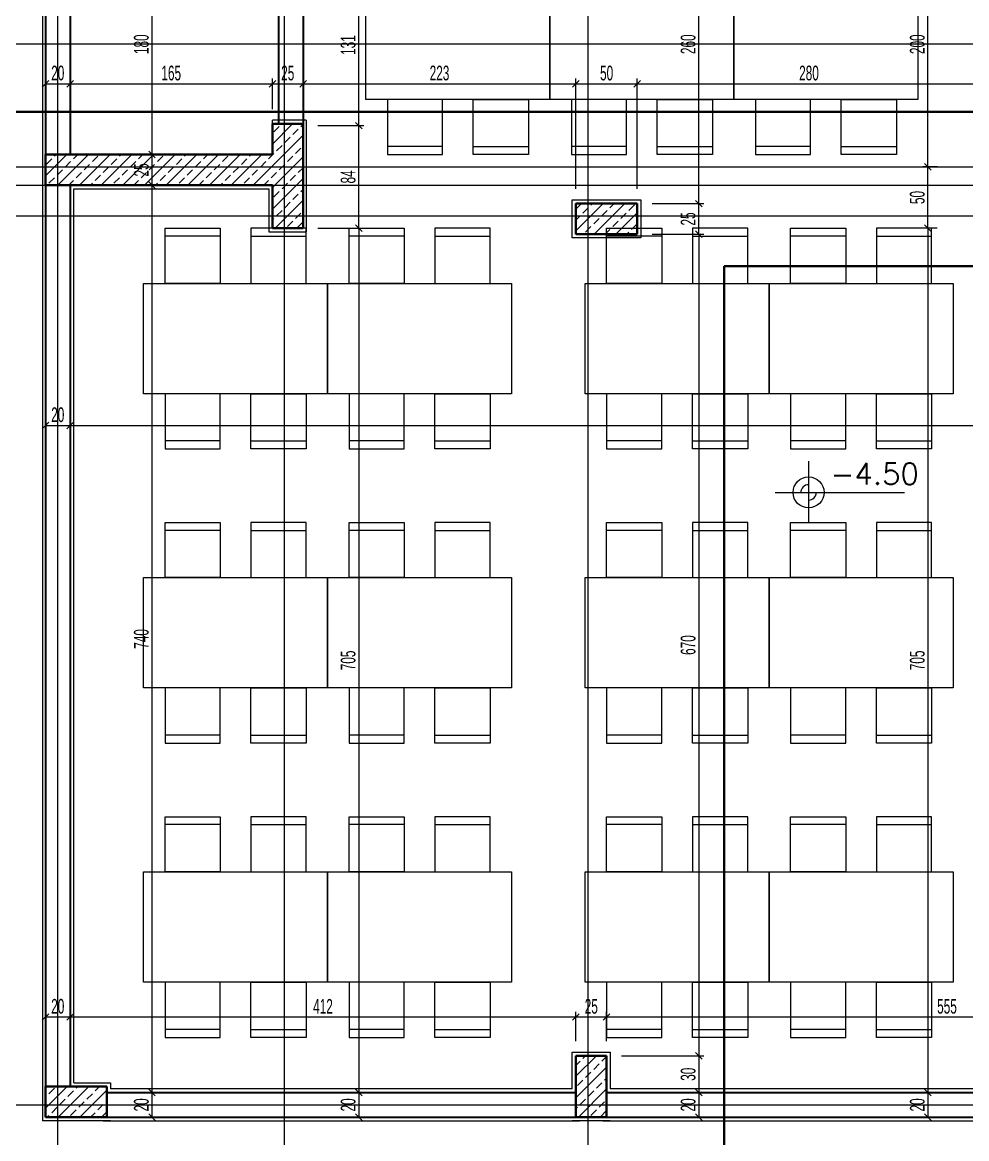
# Model space of a CAD drawing. Header units: inches. Extents: x -7543 to -822, y 102837 to 190349.
# Drawn here: x -835.9852 to -835.8312, y 102836.7742 to 102836.9563 of the extents above; entities that cross this region are included whole.
import ezdxf
from ezdxf.enums import TextEntityAlignment as Align

# ---------------------------------------------------------------- set-up
doc = ezdxf.new("R2010")
doc.units = ezdxf.units.IN
doc.header["$MEASUREMENT"] = 0
for name, pattern in [('__ZG_T_P__9', [22, 1, -10, 1, -10]), ('DASHDOTX2', [2, 1, -0.5, 0, -0.5]), ('DASHED', [19.05, 12.7, -6.35])]:
    doc.linetypes.add(name, pattern=pattern)
doc.layers.get('0').update_dxf_attribs({"lineweight": 25})
doc.layers.get('Defpoints').update_dxf_attribs({"lineweight": 25})
for name, color, linetype, lineweight in [('AKS', 1, 'Continuous', 25), ('ICOL', 55, 'Continuous', 25), ('İZ DÜŞÜM', 253, 'Continuous', 20), ('KESİT', 7, 'Continuous', 40), ('KOLON', 2, 'Continuous', 40), ('SIVA', 150, 'Continuous', 15), ('TARAMA', 8, 'Continuous', 25)]:
    doc.layers.add(name, color=color, linetype=linetype, lineweight=lineweight)
doc.layers.add('DUVAR', color=7, linetype='Continuous', lineweight=35, true_color=0xfc4642)
doc.layers.add('TEFRİŞ', color=7, linetype='Continuous', lineweight=25, true_color=0x78462c)
doc.styles.add('OLCU', font='tromand.shx', dxfattribs={"width": 0.6, "height": 12})
doc.styles.add('ÖLÇÜ', font='simplex.shx')

# ---------------------------------------------------------------- blocks, each defined once
blk = doc.blocks.new('_Oblique')
at = {"color": 0, "linetype": 'ByBlock', "lineweight": -2}
blk.add_line((-0.5, -0.5), (0.5, 0.5), dxfattribs=at)

msp = doc.modelspace()

# ---------------------------------------------------------------- linework, layer by layer
at = {"layer": 'AKS', "linetype": 'DASHDOTX2', "ltscale": 10}
for p, q in [((-835.97939, 102836.74054), (-835.97939, 102837.22685)), ((-835.94239, 102836.74054), (-835.94239, 102837.22685)), ((-835.89288, 102836.74054), (-835.89288, 102837.22685)), ((-835.59389, 102836.95268), (-836.0219, 102836.95268)), ((-836.0219, 102836.93268), (-835.59389, 102836.93268)), ((-836.02219, 102836.92968), (-835.68054, 102836.92968)), ((-836.0219, 102836.92468), (-835.59389, 102836.92468)), ((-836.0219, 102836.77968), (-835.59639, 102836.77968))]:
    msp.add_line(p, q, dxfattribs=at)
at = {"layer": 'Defpoints', "color": 6}
for p, q in [((-835.98139, 102836.77768), (-835.98139, 102837.12768)), ((-835.20639, 102836.77768), (-835.98139, 102836.77768))]:
    msp.add_line(p, q, dxfattribs=at)
at = {"layer": 'Defpoints', "color": 3}
for p, q in [((-835.93939, 102836.96568), (-835.93939, 102836.93968)), ((-835.93939, 102836.93968), (-835.93939, 102836.93368)), ((-835.93939, 102836.93368), (-835.93939, 102836.92968)), ((-835.96039, 102836.92968), (-835.97739, 102836.92968)), ((-835.97739, 102836.92968), (-835.97739, 102836.78268)), ((-835.94439, 102836.92968), (-835.96039, 102836.92968)), ((-835.94439, 102836.92268), (-835.94439, 102836.92968)), ((-835.93939, 102836.92968), (-835.93939, 102836.92268)), ((-835.93939, 102836.92268), (-835.94439, 102836.92268)), ((-835.89489, 102836.78168), (-835.89489, 102836.78768)), ((-835.89489, 102836.78768), (-835.88989, 102836.78768)), ((-835.88989, 102836.78768), (-835.88989, 102836.78168)), ((-835.97739, 102836.78268), (-835.97139, 102836.78268)), ((-835.97139, 102836.78268), (-835.97139, 102836.78168)), ((-835.97139, 102836.78168), (-835.89489, 102836.78168)), ((-835.88989, 102836.78168), (-835.77889, 102836.78168))]:
    msp.add_line(p, q, dxfattribs=at)
at = {"layer": 'DUVAR'}
for p, q in [((-835.98139, 102836.97068), (-835.98139, 102836.93468)), ((-835.97739, 102836.97068), (-835.97739, 102836.93468)), ((-835.94339, 102836.96568), (-835.94339, 102836.93968)), ((-835.93939, 102836.96568), (-835.93939, 102836.93968)), ((-835.98139, 102836.92968), (-835.98139, 102836.78268)), ((-835.97739, 102836.92968), (-835.97739, 102836.78268)), ((-835.97139, 102836.78168), (-835.89489, 102836.78168)), ((-835.88989, 102836.78168), (-835.77889, 102836.78168)), ((-835.97139, 102836.77768), (-835.89489, 102836.77768)), ((-835.88989, 102836.77768), (-835.77889, 102836.77768))]:
    msp.add_line(p, q, dxfattribs=at)
at = {"layer": 'ICOL'}
for p, q in [((-835.87486, 102836.92668), (-835.87486, 102836.97868)), ((-835.83749, 102836.93268), (-835.83749, 102836.97268)), ((-835.96402, 102836.93468), (-835.96402, 102836.97068)), ((-835.9303, 102836.9394), (-835.9303, 102836.96568)), ((-835.98139, 102836.94624), (-835.97739, 102836.94624)), ((-835.97739, 102836.94624), (-835.94439, 102836.94624)), ((-835.94439, 102836.94624), (-835.93939, 102836.94624)), ((-835.93939, 102836.94624), (-835.89489, 102836.94624)), ((-835.89489, 102836.94624), (-835.88489, 102836.94624)), ((-835.88489, 102836.94624), (-835.82889, 102836.94624)), ((-835.9303, 102836.92268), (-835.9303, 102836.9394)), ((-835.96402, 102836.92968), (-835.96402, 102836.93468)), ((-835.83749, 102836.92268), (-835.83749, 102836.93268)), ((-835.96402, 102836.78168), (-835.96402, 102836.92968)), ((-835.87486, 102836.92168), (-835.87486, 102836.92668)), ((-835.9303, 102836.92268), (-835.9303, 102836.78168)), ((-835.83749, 102836.92268), (-835.83749, 102836.78168)), ((-835.87486, 102836.92168), (-835.87486, 102836.78768)), ((-835.98139, 102836.89051), (-835.97739, 102836.89051)), ((-835.97739, 102836.89051), (-835.21039, 102836.89051)), ((-835.85696, 102836.88468), (-835.85696, 102836.87467)), ((-835.86239, 102836.87958), (-835.84132, 102836.87958)), ((-835.98139, 102836.79402), (-835.97739, 102836.79402)), ((-835.97739, 102836.79402), (-835.89489, 102836.79402)), ((-835.89489, 102836.79402), (-835.88989, 102836.79402)), ((-835.88989, 102836.79402), (-835.77889, 102836.79402)), ((-835.87486, 102836.78768), (-835.87486, 102836.78168)), ((-835.96402, 102836.77768), (-835.96402, 102836.78168)), ((-835.9303, 102836.78168), (-835.9303, 102836.77768)), ((-835.87486, 102836.78168), (-835.87486, 102836.77768)), ((-835.83749, 102836.78168), (-835.83749, 102836.77768))]:
    msp.add_line(p, q, dxfattribs=at)
at = {"layer": 'ICOL', "color": 53}
for p, q in [((-835.98139, 102836.94678), (-835.98139, 102836.94708)), ((-835.97739, 102836.94678), (-835.97739, 102836.94708)), ((-835.97739, 102836.94678), (-835.97739, 102836.94708)), ((-835.94439, 102836.94208), (-835.94439, 102836.94708)), ((-835.94439, 102836.94208), (-835.94439, 102836.94708)), ((-835.93939, 102836.94208), (-835.93939, 102836.94708)), ((-835.93939, 102836.94208), (-835.93939, 102836.94708)), ((-835.89489, 102836.92908), (-835.89489, 102836.94708)), ((-835.89489, 102836.92908), (-835.89489, 102836.94708)), ((-835.88489, 102836.92908), (-835.88489, 102836.94708)), ((-835.88489, 102836.92908), (-835.88489, 102836.94708)), ((-835.93699, 102836.9394), (-835.92946, 102836.9394)), ((-835.93699, 102836.9394), (-835.92946, 102836.9394)), ((-835.96392, 102836.93468), (-835.96486, 102836.93468)), ((-835.96392, 102836.93468), (-835.96486, 102836.93468)), ((-835.83591, 102836.93268), (-835.83833, 102836.93268)), ((-835.83591, 102836.93268), (-835.83833, 102836.93268)), ((-835.96406, 102836.92968), (-835.96486, 102836.92968)), ((-835.96406, 102836.92968), (-835.96486, 102836.92968)), ((-835.88249, 102836.92668), (-835.87402, 102836.92668)), ((-835.88249, 102836.92668), (-835.87402, 102836.92668)), ((-835.93699, 102836.92268), (-835.92946, 102836.92268)), ((-835.93699, 102836.92268), (-835.92946, 102836.92268)), ((-835.83597, 102836.92268), (-835.83833, 102836.92268)), ((-835.83597, 102836.92268), (-835.83833, 102836.92268)), ((-835.88249, 102836.92168), (-835.87402, 102836.92168)), ((-835.88249, 102836.92168), (-835.87402, 102836.92168)), ((-835.98139, 102836.88911), (-835.98139, 102836.88967)), ((-835.97739, 102836.88911), (-835.97739, 102836.88967)), ((-835.97739, 102836.88911), (-835.97739, 102836.88967)), ((-835.98139, 102836.79734), (-835.98139, 102836.79318)), ((-835.97739, 102836.79734), (-835.97739, 102836.79318)), ((-835.97739, 102836.79734), (-835.97739, 102836.79318)), ((-835.89489, 102836.79008), (-835.89489, 102836.79486)), ((-835.89489, 102836.79008), (-835.89489, 102836.79486)), ((-835.88989, 102836.79008), (-835.88989, 102836.79486)), ((-835.88989, 102836.79008), (-835.88989, 102836.79486)), ((-835.88749, 102836.78768), (-835.87402, 102836.78768)), ((-835.88749, 102836.78768), (-835.87402, 102836.78768)), ((-835.96442, 102836.78168), (-835.96318, 102836.78168)), ((-835.96442, 102836.78168), (-835.96318, 102836.78168)), ((-835.92908, 102836.78168), (-835.93114, 102836.78168)), ((-835.92908, 102836.78168), (-835.93114, 102836.78168)), ((-835.87602, 102836.78168), (-835.8757, 102836.78168)), ((-835.87602, 102836.78168), (-835.8757, 102836.78168)), ((-835.83572, 102836.78168), (-835.83833, 102836.78168)), ((-835.83572, 102836.78168), (-835.83833, 102836.78168)), ((-835.96442, 102836.77768), (-835.96318, 102836.77768)), ((-835.92921, 102836.77768), (-835.93114, 102836.77768)), ((-835.87583, 102836.77768), (-835.8757, 102836.77768)), ((-835.83679, 102836.77768), (-835.83833, 102836.77768))]:
    msp.add_line(p, q, dxfattribs=at)
at = {"layer": 'ICOL'}
msp.add_circle((-835.85696, 102836.87958), 0.00252, dxfattribs=at)
for start, end in [(90, 180), (270, 0)]:
    msp.add_arc((-835.85696, 102836.87958), 0.00126, start, end, dxfattribs=at)
at = {"layer": 'İZ DÜŞÜM', "linetype": '__ZG_T_P__9'}
for p, q in [((-835.98139, 102837.12768), (-835.98139, 102836.77768)), ((-835.98139, 102836.77768), (-835.76889, 102836.77768))]:
    msp.add_line(p, q, dxfattribs=at)
at = {"layer": 'KESİT', "linetype": 'DASHED'}
for p, q in [((-836.03929, 102836.94168), (-835.81242, 102836.94168)), ((-835.81709, 102836.91646), (-835.87071, 102836.91646)), ((-835.87071, 102836.91646), (-835.87071, 102836.7297))]:
    msp.add_line(p, q, dxfattribs=at)
at = {"layer": 'KOLON'}
for p, q in [((-835.93939, 102836.93968), (-835.94439, 102836.93968)), ((-835.94439, 102836.93968), (-835.94439, 102836.93468)), ((-835.93939, 102836.93368), (-835.93939, 102836.93968)), ((-835.98139, 102836.93468), (-835.98139, 102836.92968)), ((-835.94439, 102836.93468), (-835.98139, 102836.93468)), ((-835.93939, 102836.92968), (-835.93939, 102836.93368)), ((-835.98139, 102836.92968), (-835.96039, 102836.92968)), ((-835.96039, 102836.92968), (-835.94439, 102836.92968)), ((-835.94439, 102836.92968), (-835.94439, 102836.92268)), ((-835.93939, 102836.92268), (-835.93939, 102836.92968)), ((-835.89489, 102836.92168), (-835.89489, 102836.92668)), ((-835.89489, 102836.92668), (-835.88489, 102836.92668)), ((-835.88489, 102836.92668), (-835.88489, 102836.92168)), ((-835.94439, 102836.92268), (-835.93939, 102836.92268)), ((-835.88489, 102836.92168), (-835.89489, 102836.92168)), ((-835.89489, 102836.77768), (-835.89489, 102836.78768)), ((-835.89489, 102836.78768), (-835.88989, 102836.78768)), ((-835.89489, 102836.77768), (-835.89489, 102836.78768)), ((-835.89489, 102836.78768), (-835.88989, 102836.78768)), ((-835.89489, 102836.77768), (-835.89489, 102836.78768)), ((-835.89489, 102836.78768), (-835.88989, 102836.78768)), ((-835.88989, 102836.78768), (-835.88989, 102836.77768)), ((-835.88989, 102836.78768), (-835.88989, 102836.77768)), ((-835.88989, 102836.78768), (-835.88989, 102836.77768)), ((-835.98139, 102836.77768), (-835.98139, 102836.78268)), ((-835.98139, 102836.78268), (-835.97139, 102836.78268)), ((-835.97139, 102836.78268), (-835.98139, 102836.78268)), ((-835.98139, 102836.78268), (-835.98139, 102836.77768)), ((-835.97139, 102836.78268), (-835.98139, 102836.78268)), ((-835.98139, 102836.78268), (-835.98139, 102836.77768)), ((-835.97139, 102836.78268), (-835.97139, 102836.77768)), ((-835.97139, 102836.77768), (-835.97139, 102836.78268)), ((-835.97139, 102836.77768), (-835.97139, 102836.78268)), ((-835.97139, 102836.77768), (-835.98139, 102836.77768)), ((-835.98139, 102836.77768), (-835.97139, 102836.77768)), ((-835.98139, 102836.77768), (-835.97139, 102836.77768)), ((-835.88989, 102836.77768), (-835.89489, 102836.77768)), ((-835.88989, 102836.77768), (-835.89489, 102836.77768)), ((-835.88989, 102836.77768), (-835.89489, 102836.77768))]:
    msp.add_line(p, q, dxfattribs=at)
at = {"layer": 'SIVA'}
for p, q in [((-835.98189, 102836.97618), (-835.98189, 102836.77708)), ((-835.93889, 102836.94028), (-835.94439, 102836.94028)), ((-835.94439, 102836.93968), (-835.94439, 102836.94028)), ((-835.93889, 102836.94028), (-835.93889, 102836.92208)), ((-835.97679, 102836.92908), (-835.96039, 102836.92908)), ((-835.97679, 102836.78328), (-835.97679, 102836.92908)), ((-835.96039, 102836.92908), (-835.94499, 102836.92908)), ((-835.94499, 102836.92908), (-835.94499, 102836.92208)), ((-835.89549, 102836.92108), (-835.89549, 102836.92728)), ((-835.89549, 102836.92728), (-835.88429, 102836.92728)), ((-835.88429, 102836.92728), (-835.88429, 102836.92108)), ((-835.94499, 102836.92208), (-835.93889, 102836.92208)), ((-835.88429, 102836.92108), (-835.89549, 102836.92108)), ((-835.89549, 102836.78228), (-835.89549, 102836.78828)), ((-835.89549, 102836.78828), (-835.88929, 102836.78828)), ((-835.88929, 102836.78828), (-835.88929, 102836.78228)), ((-835.97679, 102836.78328), (-835.97079, 102836.78328)), ((-835.97079, 102836.78328), (-835.97079, 102836.78228)), ((-835.89549, 102836.78228), (-835.97079, 102836.78228)), ((-835.77949, 102836.78228), (-835.88929, 102836.78228)), ((-835.97079, 102836.77708), (-835.98189, 102836.77708)), ((-835.97199, 102836.77708), (-835.89429, 102836.77708)), ((-835.88929, 102836.77708), (-835.89549, 102836.77708)), ((-835.89049, 102836.77708), (-835.77829, 102836.77708))]:
    msp.add_line(p, q, dxfattribs=at)
at = {"layer": 'TARAMA'}
for p, q in [((-835.94439, 102836.93638), (-835.94109, 102836.93968)), ((-835.94414, 102836.9384), (-835.94326, 102836.93928)), ((-835.94105, 102836.93795), (-835.94017, 102836.93884)), ((-835.93973, 102836.93928), (-835.93939, 102836.93961)), ((-835.94755, 102836.92968), (-835.93939, 102836.93784)), ((-835.94238, 102836.93663), (-835.94149, 102836.93751)), ((-835.9437, 102836.9353), (-835.94282, 102836.93619)), ((-835.94061, 102836.93486), (-835.93973, 102836.93574)), ((-835.98139, 102836.9312), (-835.97791, 102836.93468)), ((-835.98127, 102836.93309), (-835.98038, 102836.93398)), ((-835.97994, 102836.93442), (-835.97968, 102836.93468)), ((-835.97937, 102836.92968), (-835.97437, 102836.93468)), ((-835.97817, 102836.93265), (-835.97729, 102836.93353)), ((-835.97685, 102836.93398), (-835.97614, 102836.93468)), ((-835.97584, 102836.92968), (-835.97084, 102836.93468)), ((-835.97508, 102836.93221), (-835.9742, 102836.93309)), ((-835.97375, 102836.93353), (-835.97287, 102836.93442)), ((-835.9723, 102836.92968), (-835.9673, 102836.93468)), ((-835.97066, 102836.93309), (-835.96978, 102836.93398)), ((-835.96934, 102836.93442), (-835.96907, 102836.93468)), ((-835.96877, 102836.92968), (-835.96377, 102836.93468)), ((-835.96757, 102836.93265), (-835.96668, 102836.93353)), ((-835.96624, 102836.93398), (-835.96553, 102836.93468)), ((-835.96523, 102836.92968), (-835.96023, 102836.93468)), ((-835.96447, 102836.93221), (-835.96359, 102836.93309)), ((-835.96315, 102836.93353), (-835.96226, 102836.93442)), ((-835.96169, 102836.92968), (-835.95669, 102836.93468)), ((-835.96005, 102836.93309), (-835.95917, 102836.93398)), ((-835.95873, 102836.93442), (-835.95846, 102836.93468)), ((-835.95816, 102836.92968), (-835.95316, 102836.93468)), ((-835.95696, 102836.93265), (-835.95608, 102836.93353)), ((-835.95564, 102836.93398), (-835.95493, 102836.93468)), ((-835.95462, 102836.92968), (-835.94962, 102836.93468)), ((-835.95387, 102836.93221), (-835.95298, 102836.93309)), ((-835.95254, 102836.93353), (-835.95166, 102836.93442)), ((-835.95109, 102836.92968), (-835.94609, 102836.93468)), ((-835.94945, 102836.93309), (-835.94856, 102836.93398)), ((-835.94812, 102836.93442), (-835.94786, 102836.93468)), ((-835.94635, 102836.93265), (-835.94547, 102836.93353)), ((-835.94503, 102836.93398), (-835.94414, 102836.93486)), ((-835.94439, 102836.92931), (-835.93939, 102836.93431)), ((-835.94326, 102836.93221), (-835.94238, 102836.93309)), ((-835.94194, 102836.93353), (-835.94105, 102836.93442)), ((-835.9795, 102836.93132), (-835.97862, 102836.93221)), ((-835.97641, 102836.93088), (-835.97552, 102836.93177)), ((-835.97331, 102836.93044), (-835.97243, 102836.93132)), ((-835.97199, 102836.93177), (-835.9711, 102836.93265)), ((-835.96889, 102836.93132), (-835.96801, 102836.93221)), ((-835.9658, 102836.93088), (-835.96492, 102836.93177)), ((-835.96271, 102836.93044), (-835.96182, 102836.93132)), ((-835.96138, 102836.93177), (-835.9605, 102836.93265)), ((-835.95829, 102836.93132), (-835.9574, 102836.93221)), ((-835.95519, 102836.93088), (-835.95431, 102836.93177)), ((-835.9521, 102836.93044), (-835.95122, 102836.93132)), ((-835.95077, 102836.93177), (-835.94989, 102836.93265)), ((-835.94768, 102836.93132), (-835.9468, 102836.93221)), ((-835.94459, 102836.93088), (-835.9437, 102836.93177)), ((-835.94149, 102836.93044), (-835.94061, 102836.93132)), ((-835.94017, 102836.93177), (-835.93939, 102836.93254)), ((-835.98083, 102836.93), (-835.97994, 102836.93088)), ((-835.9776, 102836.92968), (-835.97685, 102836.93044)), ((-835.97407, 102836.92968), (-835.97375, 102836.93)), ((-835.97022, 102836.93), (-835.96934, 102836.93088)), ((-835.967, 102836.92968), (-835.96624, 102836.93044)), ((-835.96346, 102836.92968), (-835.96315, 102836.93)), ((-835.95961, 102836.93), (-835.95873, 102836.93088)), ((-835.95639, 102836.92968), (-835.95564, 102836.93044)), ((-835.95286, 102836.92968), (-835.95254, 102836.93)), ((-835.94901, 102836.93), (-835.94812, 102836.93088)), ((-835.94578, 102836.92968), (-835.94503, 102836.93044)), ((-835.94439, 102836.92577), (-835.93939, 102836.93077)), ((-835.94282, 102836.92911), (-835.94194, 102836.93)), ((-835.94414, 102836.92779), (-835.94326, 102836.92867)), ((-835.94105, 102836.92735), (-835.94017, 102836.92823)), ((-835.93973, 102836.92867), (-835.93939, 102836.92901)), ((-835.94395, 102836.92268), (-835.93939, 102836.92724)), ((-835.94238, 102836.92602), (-835.94149, 102836.9269)), ((-835.89489, 102836.92578), (-835.89398, 102836.92668)), ((-835.89489, 102836.92224), (-835.89045, 102836.92668)), ((-835.89376, 102836.92514), (-835.89288, 102836.92602)), ((-835.89244, 102836.92646), (-835.89222, 102836.92668)), ((-835.89191, 102836.92168), (-835.88691, 102836.92668)), ((-835.88934, 102836.92602), (-835.88868, 102836.92668)), ((-835.88625, 102836.92558), (-835.88537, 102836.92646)), ((-835.94439, 102836.92401), (-835.94414, 102836.92425)), ((-835.9437, 102836.92469), (-835.94282, 102836.92558)), ((-835.94061, 102836.92425), (-835.93973, 102836.92514)), ((-835.89489, 102836.92401), (-835.89421, 102836.92469)), ((-835.892, 102836.92337), (-835.89111, 102836.92425)), ((-835.89067, 102836.92469), (-835.88979, 102836.92558)), ((-835.88838, 102836.92168), (-835.88489, 102836.92517)), ((-835.88758, 102836.92425), (-835.88669, 102836.92514)), ((-835.94194, 102836.92293), (-835.94105, 102836.92381)), ((-835.94041, 102836.92268), (-835.93939, 102836.9237)), ((-835.89332, 102836.92204), (-835.89244, 102836.92293)), ((-835.89015, 102836.92168), (-835.88934, 102836.92249)), ((-835.8889, 102836.92293), (-835.88802, 102836.92381)), ((-835.88581, 102836.92249), (-835.88492, 102836.92337)), ((-835.88661, 102836.92168), (-835.88625, 102836.92204)), ((-835.89489, 102836.78435), (-835.89156, 102836.78768)), ((-835.89376, 102836.78725), (-835.89333, 102836.78768)), ((-835.89067, 102836.78681), (-835.88989, 102836.78759)), ((-835.89489, 102836.78612), (-835.89421, 102836.78681)), ((-835.89489, 102836.78082), (-835.88989, 102836.78582)), ((-835.892, 102836.78548), (-835.89111, 102836.78637)), ((-835.89332, 102836.78416), (-835.89244, 102836.78504)), ((-835.89023, 102836.78372), (-835.88989, 102836.78405)), ((-835.98139, 102836.77917), (-835.97788, 102836.78268)), ((-835.98083, 102836.78151), (-835.97994, 102836.78239)), ((-835.97934, 102836.77768), (-835.97434, 102836.78268)), ((-835.97773, 102836.78106), (-835.97685, 102836.78195)), ((-835.97641, 102836.78239), (-835.97611, 102836.78268)), ((-835.97581, 102836.77768), (-835.97139, 102836.7821)), ((-835.97331, 102836.78195), (-835.97258, 102836.78268)), ((-835.89465, 102836.78283), (-835.89376, 102836.78372)), ((-835.89449, 102836.77768), (-835.88989, 102836.78228)), ((-835.89288, 102836.78106), (-835.892, 102836.78195)), ((-835.89155, 102836.78239), (-835.89067, 102836.78327)), ((-835.98139, 102836.78094), (-835.98127, 102836.78106)), ((-835.97906, 102836.77974), (-835.97817, 102836.78062)), ((-835.97596, 102836.7793), (-835.97508, 102836.78018)), ((-835.97464, 102836.78062), (-835.97375, 102836.78151)), ((-835.97155, 102836.78018), (-835.97139, 102836.78033)), ((-835.89421, 102836.77974), (-835.89332, 102836.78062)), ((-835.89111, 102836.7793), (-835.89023, 102836.78018)), ((-835.98038, 102836.77841), (-835.9795, 102836.7793)), ((-835.97729, 102836.77797), (-835.97641, 102836.77885)), ((-835.97404, 102836.77768), (-835.97331, 102836.77841)), ((-835.97287, 102836.77885), (-835.97199, 102836.77974)), ((-835.97227, 102836.77768), (-835.97139, 102836.77857)), ((-835.89489, 102836.77905), (-835.89465, 102836.7793)), ((-835.89244, 102836.77797), (-835.89155, 102836.77885)), ((-835.89096, 102836.77768), (-835.88989, 102836.77875)), ((-835.98111, 102836.77768), (-835.98083, 102836.77797))]:
    msp.add_line(p, q, dxfattribs=at)
at = {"layer": 'TEFRİŞ'}
for p, q in [((-835.91664, 102836.94368), (-835.92564, 102836.94368)), ((-835.92564, 102836.94368), (-835.92564, 102836.93468)), ((-835.91664, 102836.93468), (-835.91664, 102836.94368)), ((-835.91164, 102836.93468), (-835.91164, 102836.94368)), ((-835.91164, 102836.94368), (-835.90264, 102836.94368)), ((-835.90264, 102836.94368), (-835.90264, 102836.93468)), ((-835.88664, 102836.94368), (-835.89564, 102836.94368)), ((-835.89564, 102836.94368), (-835.89564, 102836.93468)), ((-835.88664, 102836.93468), (-835.88664, 102836.94368)), ((-835.88164, 102836.93468), (-835.88164, 102836.94368)), ((-835.88164, 102836.94368), (-835.87264, 102836.94368)), ((-835.87264, 102836.94368), (-835.87264, 102836.93468)), ((-835.85664, 102836.94368), (-835.86564, 102836.94368)), ((-835.86564, 102836.94368), (-835.86564, 102836.93468)), ((-835.85664, 102836.93468), (-835.85664, 102836.94368)), ((-835.85164, 102836.93468), (-835.85164, 102836.94368)), ((-835.85164, 102836.94368), (-835.84264, 102836.94368)), ((-835.84264, 102836.94368), (-835.84264, 102836.93468)), ((-835.91664, 102836.93598), (-835.92564, 102836.93598)), ((-835.91164, 102836.93598), (-835.90264, 102836.93598)), ((-835.88664, 102836.93598), (-835.89564, 102836.93598)), ((-835.88164, 102836.93598), (-835.87264, 102836.93598)), ((-835.85664, 102836.93598), (-835.86564, 102836.93598)), ((-835.85164, 102836.93598), (-835.84264, 102836.93598)), ((-835.92564, 102836.93468), (-835.91664, 102836.93468)), ((-835.90264, 102836.93468), (-835.91164, 102836.93468)), ((-835.89564, 102836.93468), (-835.88664, 102836.93468)), ((-835.87264, 102836.93468), (-835.88164, 102836.93468)), ((-835.86564, 102836.93468), (-835.85664, 102836.93468)), ((-835.84264, 102836.93468), (-835.85164, 102836.93468)), ((-835.96189, 102836.91368), (-835.96189, 102836.92268)), ((-835.96189, 102836.92268), (-835.95289, 102836.92268)), ((-835.95289, 102836.92268), (-835.95289, 102836.91368)), ((-835.94789, 102836.92268), (-835.94789, 102836.91368)), ((-835.93889, 102836.92268), (-835.94789, 102836.92268)), ((-835.93889, 102836.91368), (-835.93889, 102836.92268)), ((-835.93189, 102836.91368), (-835.93189, 102836.92268)), ((-835.93189, 102836.92268), (-835.92289, 102836.92268)), ((-835.92289, 102836.92268), (-835.92289, 102836.91368)), ((-835.91789, 102836.92268), (-835.91789, 102836.91368)), ((-835.90889, 102836.92268), (-835.91789, 102836.92268)), ((-835.90889, 102836.91368), (-835.90889, 102836.92268)), ((-835.88989, 102836.91368), (-835.88989, 102836.92268)), ((-835.88989, 102836.92268), (-835.88089, 102836.92268)), ((-835.88089, 102836.92268), (-835.88089, 102836.91368)), ((-835.87589, 102836.92268), (-835.87589, 102836.91368)), ((-835.86689, 102836.92268), (-835.87589, 102836.92268)), ((-835.86689, 102836.91368), (-835.86689, 102836.92268)), ((-835.85989, 102836.91368), (-835.85989, 102836.92268)), ((-835.85989, 102836.92268), (-835.85089, 102836.92268)), ((-835.85089, 102836.92268), (-835.85089, 102836.91368)), ((-835.84589, 102836.92268), (-835.84589, 102836.91368)), ((-835.83689, 102836.92268), (-835.84589, 102836.92268)), ((-835.83689, 102836.91368), (-835.83689, 102836.92268)), ((-835.95289, 102836.92139), (-835.96189, 102836.92139)), ((-835.94789, 102836.92139), (-835.93889, 102836.92139)), ((-835.92289, 102836.92139), (-835.93189, 102836.92139)), ((-835.91789, 102836.92139), (-835.90889, 102836.92139)), ((-835.88089, 102836.92139), (-835.88989, 102836.92139)), ((-835.87589, 102836.92139), (-835.86689, 102836.92139)), ((-835.85089, 102836.92139), (-835.85989, 102836.92139)), ((-835.84589, 102836.92139), (-835.83689, 102836.92139)), ((-835.95289, 102836.91368), (-835.96189, 102836.91368)), ((-835.94789, 102836.91368), (-835.93889, 102836.91368)), ((-835.92289, 102836.91368), (-835.93189, 102836.91368)), ((-835.91789, 102836.91368), (-835.90889, 102836.91368)), ((-835.88089, 102836.91368), (-835.88989, 102836.91368)), ((-835.87589, 102836.91368), (-835.86689, 102836.91368)), ((-835.85089, 102836.91368), (-835.85989, 102836.91368)), ((-835.84589, 102836.91368), (-835.83689, 102836.91368)), ((-835.95289, 102836.89568), (-835.96189, 102836.89568)), ((-835.96189, 102836.89568), (-835.96189, 102836.88668)), ((-835.95289, 102836.88668), (-835.95289, 102836.89568)), ((-835.94789, 102836.88668), (-835.94789, 102836.89568)), ((-835.94789, 102836.89568), (-835.93889, 102836.89568)), ((-835.93889, 102836.89568), (-835.93889, 102836.88668)), ((-835.92289, 102836.89568), (-835.93189, 102836.89568)), ((-835.93189, 102836.89568), (-835.93189, 102836.88668)), ((-835.92289, 102836.88668), (-835.92289, 102836.89568)), ((-835.91789, 102836.88668), (-835.91789, 102836.89568)), ((-835.91789, 102836.89568), (-835.90889, 102836.89568)), ((-835.90889, 102836.89568), (-835.90889, 102836.88668)), ((-835.88089, 102836.89568), (-835.88989, 102836.89568)), ((-835.88989, 102836.89568), (-835.88989, 102836.88668)), ((-835.88089, 102836.88668), (-835.88089, 102836.89568)), ((-835.87589, 102836.88668), (-835.87589, 102836.89568)), ((-835.87589, 102836.89568), (-835.86689, 102836.89568)), ((-835.86689, 102836.89568), (-835.86689, 102836.88668)), ((-835.85089, 102836.89568), (-835.85989, 102836.89568)), ((-835.85989, 102836.89568), (-835.85989, 102836.88668)), ((-835.85089, 102836.88668), (-835.85089, 102836.89568)), ((-835.84589, 102836.88668), (-835.84589, 102836.89568)), ((-835.84589, 102836.89568), (-835.83689, 102836.89568)), ((-835.83689, 102836.89568), (-835.83689, 102836.88668)), ((-835.95289, 102836.88798), (-835.96189, 102836.88798)), ((-835.94789, 102836.88798), (-835.93889, 102836.88798)), ((-835.92289, 102836.88798), (-835.93189, 102836.88798)), ((-835.91789, 102836.88798), (-835.90889, 102836.88798)), ((-835.88089, 102836.88798), (-835.88989, 102836.88798)), ((-835.87589, 102836.88798), (-835.86689, 102836.88798)), ((-835.85089, 102836.88798), (-835.85989, 102836.88798)), ((-835.84589, 102836.88798), (-835.83689, 102836.88798)), ((-835.96189, 102836.88668), (-835.95289, 102836.88668)), ((-835.93889, 102836.88668), (-835.94789, 102836.88668)), ((-835.93189, 102836.88668), (-835.92289, 102836.88668)), ((-835.90889, 102836.88668), (-835.91789, 102836.88668)), ((-835.88989, 102836.88668), (-835.88089, 102836.88668)), ((-835.86689, 102836.88668), (-835.87589, 102836.88668)), ((-835.85989, 102836.88668), (-835.85089, 102836.88668)), ((-835.83689, 102836.88668), (-835.84589, 102836.88668)), ((-835.96189, 102836.86568), (-835.96189, 102836.87468)), ((-835.96189, 102836.87468), (-835.95289, 102836.87468)), ((-835.95289, 102836.87339), (-835.96189, 102836.87339)), ((-835.95289, 102836.87468), (-835.95289, 102836.86568)), ((-835.94789, 102836.87468), (-835.94789, 102836.86568)), ((-835.93889, 102836.87468), (-835.94789, 102836.87468)), ((-835.94789, 102836.87339), (-835.93889, 102836.87339)), ((-835.93889, 102836.86568), (-835.93889, 102836.87468)), ((-835.93189, 102836.86568), (-835.93189, 102836.87468)), ((-835.93189, 102836.87468), (-835.92289, 102836.87468)), ((-835.92289, 102836.87339), (-835.93189, 102836.87339)), ((-835.92289, 102836.87468), (-835.92289, 102836.86568)), ((-835.91789, 102836.87468), (-835.91789, 102836.86568)), ((-835.90889, 102836.87468), (-835.91789, 102836.87468)), ((-835.91789, 102836.87339), (-835.90889, 102836.87339)), ((-835.90889, 102836.86568), (-835.90889, 102836.87468)), ((-835.88989, 102836.86568), (-835.88989, 102836.87468)), ((-835.88989, 102836.87468), (-835.88089, 102836.87468)), ((-835.88089, 102836.87339), (-835.88989, 102836.87339)), ((-835.88089, 102836.87468), (-835.88089, 102836.86568)), ((-835.87589, 102836.87468), (-835.87589, 102836.86568)), ((-835.86689, 102836.87468), (-835.87589, 102836.87468)), ((-835.87589, 102836.87339), (-835.86689, 102836.87339)), ((-835.86689, 102836.86568), (-835.86689, 102836.87468)), ((-835.85989, 102836.86568), (-835.85989, 102836.87468)), ((-835.85989, 102836.87468), (-835.85089, 102836.87468)), ((-835.85089, 102836.87339), (-835.85989, 102836.87339)), ((-835.85089, 102836.87468), (-835.85089, 102836.86568)), ((-835.84589, 102836.87468), (-835.84589, 102836.86568)), ((-835.83689, 102836.87468), (-835.84589, 102836.87468)), ((-835.84589, 102836.87339), (-835.83689, 102836.87339)), ((-835.83689, 102836.86568), (-835.83689, 102836.87468)), ((-835.95289, 102836.86568), (-835.96189, 102836.86568)), ((-835.94789, 102836.86568), (-835.93889, 102836.86568)), ((-835.92289, 102836.86568), (-835.93189, 102836.86568)), ((-835.91789, 102836.86568), (-835.90889, 102836.86568)), ((-835.88089, 102836.86568), (-835.88989, 102836.86568)), ((-835.87589, 102836.86568), (-835.86689, 102836.86568)), ((-835.85089, 102836.86568), (-835.85989, 102836.86568)), ((-835.84589, 102836.86568), (-835.83689, 102836.86568)), ((-835.95289, 102836.84768), (-835.96189, 102836.84768)), ((-835.96189, 102836.84768), (-835.96189, 102836.83868)), ((-835.95289, 102836.83868), (-835.95289, 102836.84768)), ((-835.94789, 102836.83868), (-835.94789, 102836.84768)), ((-835.94789, 102836.84768), (-835.93889, 102836.84768)), ((-835.93889, 102836.84768), (-835.93889, 102836.83868)), ((-835.92289, 102836.84768), (-835.93189, 102836.84768)), ((-835.93189, 102836.84768), (-835.93189, 102836.83868)), ((-835.92289, 102836.83868), (-835.92289, 102836.84768)), ((-835.91789, 102836.83868), (-835.91789, 102836.84768)), ((-835.91789, 102836.84768), (-835.90889, 102836.84768)), ((-835.90889, 102836.84768), (-835.90889, 102836.83868)), ((-835.88089, 102836.84768), (-835.88989, 102836.84768)), ((-835.88989, 102836.84768), (-835.88989, 102836.83868)), ((-835.88089, 102836.83868), (-835.88089, 102836.84768)), ((-835.87589, 102836.83868), (-835.87589, 102836.84768)), ((-835.87589, 102836.84768), (-835.86689, 102836.84768)), ((-835.86689, 102836.84768), (-835.86689, 102836.83868)), ((-835.85089, 102836.84768), (-835.85989, 102836.84768)), ((-835.85989, 102836.84768), (-835.85989, 102836.83868)), ((-835.85089, 102836.83868), (-835.85089, 102836.84768)), ((-835.84589, 102836.83868), (-835.84589, 102836.84768)), ((-835.84589, 102836.84768), (-835.83689, 102836.84768)), ((-835.83689, 102836.84768), (-835.83689, 102836.83868)), ((-835.95289, 102836.83998), (-835.96189, 102836.83998)), ((-835.96189, 102836.83868), (-835.95289, 102836.83868)), ((-835.94789, 102836.83998), (-835.93889, 102836.83998)), ((-835.93889, 102836.83868), (-835.94789, 102836.83868)), ((-835.92289, 102836.83998), (-835.93189, 102836.83998)), ((-835.93189, 102836.83868), (-835.92289, 102836.83868)), ((-835.91789, 102836.83998), (-835.90889, 102836.83998)), ((-835.90889, 102836.83868), (-835.91789, 102836.83868)), ((-835.88089, 102836.83998), (-835.88989, 102836.83998)), ((-835.88989, 102836.83868), (-835.88089, 102836.83868)), ((-835.87589, 102836.83998), (-835.86689, 102836.83998)), ((-835.86689, 102836.83868), (-835.87589, 102836.83868)), ((-835.85089, 102836.83998), (-835.85989, 102836.83998)), ((-835.85989, 102836.83868), (-835.85089, 102836.83868)), ((-835.84589, 102836.83998), (-835.83689, 102836.83998)), ((-835.83689, 102836.83868), (-835.84589, 102836.83868)), ((-835.96189, 102836.81768), (-835.96189, 102836.82668)), ((-835.96189, 102836.82668), (-835.95289, 102836.82668)), ((-835.95289, 102836.82668), (-835.95289, 102836.81768)), ((-835.94789, 102836.82668), (-835.94789, 102836.81768)), ((-835.93889, 102836.82668), (-835.94789, 102836.82668)), ((-835.93889, 102836.81768), (-835.93889, 102836.82668)), ((-835.93189, 102836.81768), (-835.93189, 102836.82668)), ((-835.93189, 102836.82668), (-835.92289, 102836.82668)), ((-835.92289, 102836.82668), (-835.92289, 102836.81768)), ((-835.91789, 102836.82668), (-835.91789, 102836.81768)), ((-835.90889, 102836.82668), (-835.91789, 102836.82668)), ((-835.90889, 102836.81768), (-835.90889, 102836.82668)), ((-835.88989, 102836.81768), (-835.88989, 102836.82668)), ((-835.88989, 102836.82668), (-835.88089, 102836.82668)), ((-835.88089, 102836.82668), (-835.88089, 102836.81768)), ((-835.87589, 102836.82668), (-835.87589, 102836.81768)), ((-835.86689, 102836.82668), (-835.87589, 102836.82668)), ((-835.86689, 102836.81768), (-835.86689, 102836.82668)), ((-835.85989, 102836.81768), (-835.85989, 102836.82668)), ((-835.85989, 102836.82668), (-835.85089, 102836.82668)), ((-835.85089, 102836.82668), (-835.85089, 102836.81768)), ((-835.84589, 102836.82668), (-835.84589, 102836.81768)), ((-835.83689, 102836.82668), (-835.84589, 102836.82668)), ((-835.83689, 102836.81768), (-835.83689, 102836.82668)), ((-835.95289, 102836.82539), (-835.96189, 102836.82539)), ((-835.94789, 102836.82539), (-835.93889, 102836.82539)), ((-835.92289, 102836.82539), (-835.93189, 102836.82539)), ((-835.91789, 102836.82539), (-835.90889, 102836.82539)), ((-835.88089, 102836.82539), (-835.88989, 102836.82539)), ((-835.87589, 102836.82539), (-835.86689, 102836.82539)), ((-835.85089, 102836.82539), (-835.85989, 102836.82539)), ((-835.84589, 102836.82539), (-835.83689, 102836.82539)), ((-835.95289, 102836.81768), (-835.96189, 102836.81768)), ((-835.94789, 102836.81768), (-835.93889, 102836.81768)), ((-835.92289, 102836.81768), (-835.93189, 102836.81768)), ((-835.91789, 102836.81768), (-835.90889, 102836.81768)), ((-835.88089, 102836.81768), (-835.88989, 102836.81768)), ((-835.87589, 102836.81768), (-835.86689, 102836.81768)), ((-835.85089, 102836.81768), (-835.85989, 102836.81768)), ((-835.84589, 102836.81768), (-835.83689, 102836.81768)), ((-835.95289, 102836.79968), (-835.96189, 102836.79968)), ((-835.96189, 102836.79968), (-835.96189, 102836.79068)), ((-835.95289, 102836.79068), (-835.95289, 102836.79968)), ((-835.94789, 102836.79068), (-835.94789, 102836.79968)), ((-835.94789, 102836.79968), (-835.93889, 102836.79968)), ((-835.93889, 102836.79968), (-835.93889, 102836.79068)), ((-835.92289, 102836.79968), (-835.93189, 102836.79968)), ((-835.93189, 102836.79968), (-835.93189, 102836.79068)), ((-835.92289, 102836.79068), (-835.92289, 102836.79968)), ((-835.91789, 102836.79068), (-835.91789, 102836.79968)), ((-835.91789, 102836.79968), (-835.90889, 102836.79968)), ((-835.90889, 102836.79968), (-835.90889, 102836.79068)), ((-835.88089, 102836.79968), (-835.88989, 102836.79968)), ((-835.88989, 102836.79968), (-835.88989, 102836.79068)), ((-835.88089, 102836.79068), (-835.88089, 102836.79968)), ((-835.87589, 102836.79068), (-835.87589, 102836.79968)), ((-835.87589, 102836.79968), (-835.86689, 102836.79968)), ((-835.86689, 102836.79968), (-835.86689, 102836.79068)), ((-835.85089, 102836.79968), (-835.85989, 102836.79968)), ((-835.85989, 102836.79968), (-835.85989, 102836.79068)), ((-835.85089, 102836.79068), (-835.85089, 102836.79968)), ((-835.84589, 102836.79068), (-835.84589, 102836.79968)), ((-835.84589, 102836.79968), (-835.83689, 102836.79968)), ((-835.83689, 102836.79968), (-835.83689, 102836.79068)), ((-835.95289, 102836.79198), (-835.96189, 102836.79198)), ((-835.94789, 102836.79198), (-835.93889, 102836.79198)), ((-835.92289, 102836.79198), (-835.93189, 102836.79198)), ((-835.91789, 102836.79198), (-835.90889, 102836.79198)), ((-835.88089, 102836.79198), (-835.88989, 102836.79198)), ((-835.87589, 102836.79198), (-835.86689, 102836.79198)), ((-835.85089, 102836.79198), (-835.85989, 102836.79198)), ((-835.84589, 102836.79198), (-835.83689, 102836.79198)), ((-835.96189, 102836.79068), (-835.95289, 102836.79068)), ((-835.93889, 102836.79068), (-835.94789, 102836.79068)), ((-835.93189, 102836.79068), (-835.92289, 102836.79068)), ((-835.90889, 102836.79068), (-835.91789, 102836.79068)), ((-835.88989, 102836.79068), (-835.88089, 102836.79068)), ((-835.86689, 102836.79068), (-835.87589, 102836.79068)), ((-835.85989, 102836.79068), (-835.85089, 102836.79068)), ((-835.83689, 102836.79068), (-835.84589, 102836.79068))]:
    msp.add_line(p, q, dxfattribs=at)
for points in [[(-835.92914, 102836.96168), (-835.89914, 102836.96168), (-835.89914, 102836.94368), (-835.92914, 102836.94368), (-835.92914, 102836.96168)], [(-835.89914, 102836.96168), (-835.86914, 102836.96168), (-835.86914, 102836.94368), (-835.89914, 102836.94368), (-835.89914, 102836.96168)], [(-835.86914, 102836.96168), (-835.83914, 102836.96168), (-835.83914, 102836.94368), (-835.86914, 102836.94368), (-835.86914, 102836.96168)], [(-835.96539, 102836.91368), (-835.93539, 102836.91368), (-835.93539, 102836.89568), (-835.96539, 102836.89568), (-835.96539, 102836.91368)], [(-835.93539, 102836.91368), (-835.90539, 102836.91368), (-835.90539, 102836.89568), (-835.93539, 102836.89568), (-835.93539, 102836.91368)], [(-835.89339, 102836.91368), (-835.86339, 102836.91368), (-835.86339, 102836.89568), (-835.89339, 102836.89568), (-835.89339, 102836.91368)], [(-835.86339, 102836.91368), (-835.83339, 102836.91368), (-835.83339, 102836.89568), (-835.86339, 102836.89568), (-835.86339, 102836.91368)], [(-835.96539, 102836.86568), (-835.93539, 102836.86568), (-835.93539, 102836.84768), (-835.96539, 102836.84768), (-835.96539, 102836.86568)], [(-835.93539, 102836.86568), (-835.90539, 102836.86568), (-835.90539, 102836.84768), (-835.93539, 102836.84768), (-835.93539, 102836.86568)], [(-835.89339, 102836.86568), (-835.86339, 102836.86568), (-835.86339, 102836.84768), (-835.89339, 102836.84768), (-835.89339, 102836.86568)], [(-835.86339, 102836.86568), (-835.83339, 102836.86568), (-835.83339, 102836.84768), (-835.86339, 102836.84768), (-835.86339, 102836.86568)], [(-835.96539, 102836.81768), (-835.93539, 102836.81768), (-835.93539, 102836.79968), (-835.96539, 102836.79968), (-835.96539, 102836.81768)], [(-835.93539, 102836.81768), (-835.90539, 102836.81768), (-835.90539, 102836.79968), (-835.93539, 102836.79968), (-835.93539, 102836.81768)], [(-835.89339, 102836.81768), (-835.86339, 102836.81768), (-835.86339, 102836.79968), (-835.89339, 102836.79968), (-835.89339, 102836.81768)], [(-835.86339, 102836.81768), (-835.83339, 102836.81768), (-835.83339, 102836.79968), (-835.86339, 102836.79968), (-835.86339, 102836.81768)]]:
    msp.add_lwpolyline(points, dxfattribs=at)

# ---------------------------------------------------------------- block references
at = {"layer": 'ICOL'}
for p, xscale, yscale, zscale, rotation in [((-835.98139, 102836.94624), 0.001080000000001746, 0.001080000000001746, 0.001080000000001746, 180), ((-835.97739, 102836.94624), 0.001080000000001746, 0.001080000000001746, 0.001080000000001746, 180), ((-835.94439, 102836.94624), 0.001080000000001746, 0.001080000000001746, 0.001080000000001746, 180), ((-835.93939, 102836.94624), 0.001080000000001746, 0.001080000000001746, 0.001080000000001746, 180), ((-835.89489, 102836.94624), 0.001080000000001746, 0.001080000000001746, 0.001080000000001746, 180), ((-835.88489, 102836.94624), 0.001080000000001746, 0.001080000000001746, 0.001080000000001746, 180), ((-835.9303, 102836.9394), 0.001080000001820736, 0.001080000001820736, 0.001080000001820736, 270), ((-835.9303, 102836.9394), 0.001080000001820736, 0.001080000001820736, 0.001080000001820736, 90), ((-835.96402, 102836.93468), 0.001080000001820736, 0.001080000001820736, 0.001080000001820736, 270), ((-835.96402, 102836.93468), 0.001080000001820736, 0.001080000001820736, 0.001080000001820736, 90), ((-835.83749, 102836.93268), 0.001080000001820736, 0.001080000001820736, 0.001080000001820736, 270), ((-835.83749, 102836.93268), 0.001080000001820736, 0.001080000001820736, 0.001080000001820736, 90), ((-835.96402, 102836.92968), 0.001080000001820736, 0.001080000001820736, 0.001080000001820736, 270), ((-835.96402, 102836.92968), 0.001080000001820736, 0.001080000001820736, 0.001080000001820736, 90), ((-835.87486, 102836.92668), 0.001080000001820736, 0.001080000001820736, 0.001080000001820736, 270), ((-835.87486, 102836.92668), 0.001080000001820736, 0.001080000001820736, 0.001080000001820736, 90), ((-835.9303, 102836.92268), 0.001080000001820736, 0.001080000001820736, 0.001080000001820736, 90), ((-835.9303, 102836.92268), 0.001080000001820736, 0.001080000001820736, 0.001080000001820736, 270), ((-835.87486, 102836.92168), 0.001080000001820736, 0.001080000001820736, 0.001080000001820736, 90), ((-835.87486, 102836.92168), 0.001080000001820736, 0.001080000001820736, 0.001080000001820736, 270), ((-835.83749, 102836.92268), 0.001080000001820736, 0.001080000001820736, 0.001080000001820736, 90), ((-835.83749, 102836.92268), 0.001080000001820736, 0.001080000001820736, 0.001080000001820736, 270), ((-835.98139, 102836.89051), 0.001080000000001746, 0.001080000000001746, 0.001080000000001746, 180), ((-835.97739, 102836.89051), 0.001080000000001746, 0.001080000000001746, 0.001080000000001746, 180), ((-835.98139, 102836.79402), 0.001080000000001746, 0.001080000000001746, 0.001080000000001746, 180), ((-835.97739, 102836.79402), 0.001080000000001746, 0.001080000000001746, 0.001080000000001746, 180), ((-835.89489, 102836.79402), 0.001080000000001746, 0.001080000000001746, 0.001080000000001746, 180), ((-835.88989, 102836.79402), 0.001080000000001746, 0.001080000000001746, 0.001080000000001746, 180), ((-835.87486, 102836.78768), 0.001080000001820736, 0.001080000001820736, 0.001080000001820736, 90), ((-835.87486, 102836.78768), 0.001080000001820736, 0.001080000001820736, 0.001080000001820736, 270), ((-835.96402, 102836.78168), 0.001080000001820736, 0.001080000001820736, 0.001080000001820736, 270), ((-835.96402, 102836.78168), 0.001080000001820736, 0.001080000001820736, 0.001080000001820736, 90), ((-835.9303, 102836.78168), 0.001080000001820736, 0.001080000001820736, 0.001080000001820736, 90), ((-835.9303, 102836.78168), 0.001080000001820736, 0.001080000001820736, 0.001080000001820736, 270), ((-835.87486, 102836.78168), 0.001080000001820736, 0.001080000001820736, 0.001080000001820736, 90), ((-835.87486, 102836.78168), 0.001080000001820736, 0.001080000001820736, 0.001080000001820736, 270), ((-835.83749, 102836.78168), 0.001080000001820736, 0.001080000001820736, 0.001080000001820736, 90), ((-835.83749, 102836.78168), 0.001080000001820736, 0.001080000001820736, 0.001080000001820736, 270), ((-835.96402, 102836.77768), 0.001080000001820736, 0.001080000001820736, 0.001080000001820736, 270), ((-835.9303, 102836.77768), 0.001080000001820736, 0.001080000001820736, 0.001080000001820736, 270), ((-835.87486, 102836.77768), 0.001080000001820736, 0.001080000001820736, 0.001080000001820736, 270), ((-835.83749, 102836.77768), 0.001080000001820736, 0.001080000001820736, 0.001080000001820736, 270)]:
    msp.add_blockref('_Oblique', p, dxfattribs=dict(at, xscale=xscale, yscale=yscale, zscale=zscale, rotation=rotation))
at = {"layer": 'ICOL', "xscale": 0.001080000000001746, "yscale": 0.001080000000001746, "zscale": 0.001080000000001746}
for p in [(-835.97739, 102836.94624), (-835.94439, 102836.94624), (-835.93939, 102836.94624), (-835.89489, 102836.94624), (-835.88489, 102836.94624), (-835.97739, 102836.89051), (-835.97739, 102836.79402), (-835.89489, 102836.79402), (-835.88989, 102836.79402)]:
    msp.add_blockref('_Oblique', p, dxfattribs=at)

# ---------------------------------------------------------------- texts
at = {"layer": 'ICOL', "char_height": 0.0024, "attachment_point": 5, "rotation": 90, "style": 'OLCU'}
for s, insert in [('\\A1;180', (-835.96575, 102836.95268)), ('\\A1;131', (-835.93203, 102836.95254)), ('\\A1;260', (-835.87659, 102836.95268)), ('\\A1;200', (-835.83922, 102836.95268)), ('\\A1;25', (-835.96575, 102836.93218)), ('\\A1;84', (-835.93203, 102836.93104)), ('\\A1;50', (-835.83922, 102836.92768)), ('\\A1;25', (-835.87659, 102836.92418)), ('\\A1;740', (-835.96575, 102836.85568)), ('\\A1;670', (-835.87659, 102836.85468)), ('\\A1;705', (-835.93203, 102836.85218)), ('\\A1;705', (-835.83922, 102836.85218)), ('\\A1;30', (-835.87659, 102836.78468)), ('\\A1;20', (-835.96575, 102836.77968)), ('\\A1;20', (-835.93203, 102836.77968)), ('\\A1;20', (-835.87659, 102836.77968)), ('\\A1;20', (-835.83922, 102836.77968))]:
    msp.add_mtext(s, dxfattribs=dict(at, insert=insert))
at = {"layer": 'ICOL', "char_height": 0.0024, "attachment_point": 5, "style": 'OLCU'}
for s, insert in [('\\A1;20', (-835.97939, 102836.94797)), ('\\A1;165', (-835.96089, 102836.94797)), ('\\A1;25', (-835.94189, 102836.94797)), ('\\A1;223', (-835.91714, 102836.94797)), ('\\A1;50', (-835.88989, 102836.94797)), ('\\A1;280', (-835.85689, 102836.94797)), ('\\A1;20', (-835.97939, 102836.89224)), ('\\A1;20', (-835.97939, 102836.79575)), ('\\A1;412', (-835.93614, 102836.79575)), ('\\A1;25', (-835.89239, 102836.79575)), ('\\A1;555', (-835.83439, 102836.79575))]:
    msp.add_mtext(s, dxfattribs=dict(at, insert=insert))
at = {"layer": 'ICOL', "style": 'ÖLÇÜ'}
msp.add_attdef('-4.50', text='%%p0.00', height=0.0035, dxfattribs=at).set_placement((-835.84618, 102836.88085), align=Align.CENTER)

doc.saveas('drawing.dxf')
